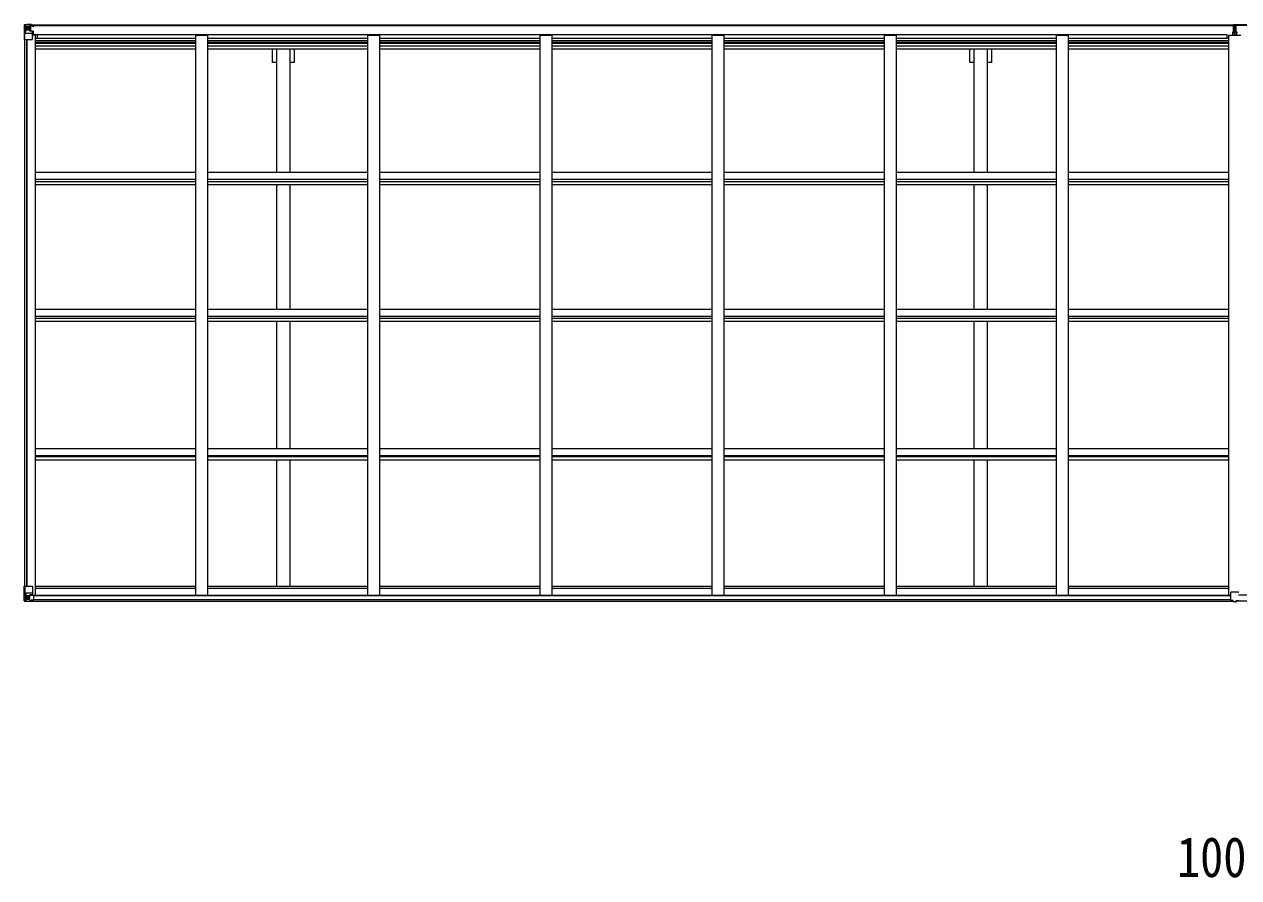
# Model space of a CAD drawing. Units: millimetres at full size; details may follow other scales. Extents: x -9783 to 9892, y -6828 to 6752.
# Drawn here: x -2522 to 2529, y 768 to 4319 of the extents above; entities that cross this region are included whole.
import ezdxf
from ezdxf.enums import TextEntityAlignment as Align

# ---------------------------------------------------------------- set-up
doc = ezdxf.new("R2010")
doc.units = ezdxf.units.MM
doc.header["$LTSCALE"] = 35
for name, color, linetype, lineweight in [('0-1_本体', 4, 'Continuous', 9), ('0-2_部品', 7, 'Continuous', 9), ('0-7_SHAPE', 3, 'Continuous', 9), ('0-A_寸法', 6, 'Continuous', 9)]:
    doc.layers.add(name, color=color, linetype=linetype, lineweight=lineweight)
doc.styles.add('ＭＳ ゴシック', font='')
doc.styles.get('ＭＳ ゴシック').set_extended_font_data('MS Gothic')

msp = doc.modelspace()

# ---------------------------------------------------------------- linework, layer by layer
at = {"layer": '0-1_本体'}
for p, q in [((-2498.01, 4316.31), (2505.99, 4316.31)), ((-2498.01, 4314.25), (2505.99, 4314.25)), ((7522.99, 4316.31), (2518.99, 4316.31)), ((7522.99, 4314.25), (2518.99, 4314.25)), ((-2519.51, 1980.45), (-2519.51, 4255.54)), ((-2510.51, 1980.45), (-2510.51, 4255.54)), ((-2509.81, 1980.45), (-2509.81, 4255.54)), ((-2487.51, 4274.62), (-2474.51, 4274.62)), ((-2474.51, 1944.1), (-2474.51, 4274.62)), ((-2474.51, 4260.97), (-1808.51, 4260.97)), ((-2474.51, 4251.61), (-1808.51, 4251.61)), ((-2474.51, 4244.53), (-1808.51, 4244.53)), ((-2467.01, 4276.05), (2479.99, 4276.05)), ((-2467.01, 4260.97), (-2467.01, 4276.05)), ((-1808.51, 4274.21), (-1758.51, 4274.21)), ((-1808.51, 1944.1), (-1808.51, 4274.21)), ((-1758.51, 1944.1), (-1758.51, 4274.21)), ((-1758.51, 4260.97), (-1092.51, 4260.97)), ((-1758.51, 4251.61), (-1092.51, 4251.61)), ((-1758.51, 4244.53), (-1092.51, 4244.53)), ((-1092.51, 4274.21), (-1042.51, 4274.21)), ((-1092.51, 1944.1), (-1092.51, 4274.21)), ((-1042.51, 1944.1), (-1042.51, 4274.21)), ((-1042.51, 4260.97), (-376.51, 4260.97)), ((-1042.51, 4251.61), (-376.51, 4251.61)), ((-1042.51, 4244.53), (-376.51, 4244.53)), ((-376.51, 4274.21), (-326.51, 4274.21)), ((-376.51, 1944.1), (-376.51, 4274.21)), ((-326.51, 1944.1), (-326.51, 4274.21)), ((-326.51, 4260.97), (339.49, 4260.97)), ((-326.51, 4251.61), (339.49, 4251.61)), ((-326.51, 4244.53), (339.49, 4244.53)), ((339.49, 4274.21), (389.49, 4274.21)), ((339.49, 1944.1), (339.49, 4274.21)), ((389.49, 1944.1), (389.49, 4274.21)), ((389.49, 4260.97), (1055.49, 4260.97)), ((389.49, 4251.61), (1055.49, 4251.61)), ((389.49, 4244.53), (1055.49, 4244.53)), ((1055.49, 4274.21), (1105.49, 4274.21)), ((1055.49, 1944.1), (1055.49, 4274.21)), ((1105.49, 1944.1), (1105.49, 4274.21)), ((1105.49, 4260.97), (1771.49, 4260.97)), ((1105.49, 4251.61), (1771.49, 4251.61)), ((1105.49, 4244.53), (1771.49, 4244.53)), ((1771.49, 4274.21), (1821.49, 4274.21)), ((1771.49, 1944.1), (1771.49, 4274.21)), ((1821.49, 1944.1), (1821.49, 4274.21)), ((1821.49, 4260.97), (2487.49, 4260.97)), ((1821.49, 4251.61), (2487.49, 4251.61)), ((1821.49, 4244.53), (2487.49, 4244.53)), ((2479.99, 4276.05), (2479.99, 4260.97)), ((2487.49, 4274.21), (2537.49, 4274.21)), ((2487.49, 1944.1), (2487.49, 4274.21)), ((-2474.51, 4240.75), (-1808.51, 4240.75)), ((-2474.51, 4229.4), (-1808.51, 4229.4)), ((-2474.51, 4216.58), (-1808.51, 4216.58)), ((-1758.51, 4240.75), (-1092.51, 4240.75)), ((-1758.51, 4229.4), (-1092.51, 4229.4)), ((-1758.51, 4216.58), (-1092.51, 4216.58)), ((-1471.01, 3704.17), (-1471.01, 4216.58)), ((-1416.01, 3704.17), (-1416.01, 4216.58)), ((-1398.31, 4160.31), (-1398.31, 4216.58)), ((-1042.51, 4240.75), (-376.51, 4240.75)), ((-1042.51, 4229.4), (-376.51, 4229.4)), ((-1042.51, 4216.58), (-376.51, 4216.58)), ((-326.51, 4240.75), (339.49, 4240.75)), ((-326.51, 4229.4), (339.49, 4229.4)), ((-326.51, 4216.58), (339.49, 4216.58)), ((389.49, 4240.75), (1055.49, 4240.75)), ((389.49, 4229.4), (1055.49, 4229.4)), ((389.49, 4216.58), (1055.49, 4216.58)), ((1105.49, 4240.75), (1771.49, 4240.75)), ((1105.49, 4229.4), (1771.49, 4229.4)), ((1105.49, 4216.58), (1771.49, 4216.58)), ((1411.29, 4160.31), (1411.29, 4216.58)), ((1428.99, 3704.17), (1428.99, 4216.58)), ((1483.99, 3704.17), (1483.99, 4216.58)), ((1501.69, 4160.31), (1501.69, 4216.58)), ((1821.49, 4240.75), (2487.49, 4240.75)), ((1821.49, 4229.4), (2487.49, 4229.4)), ((1821.49, 4216.58), (2487.49, 4216.58)), ((-1398.31, 4160.31), (-1416.01, 4160.31)), ((1428.99, 4160.31), (1411.29, 4160.31)), ((1501.69, 4160.31), (1483.99, 4160.31)), ((-2474.51, 3704.17), (-1808.51, 3704.17)), ((-1758.51, 3704.17), (-1092.51, 3704.17)), ((-1042.51, 3704.17), (-376.51, 3704.17)), ((-326.51, 3704.17), (339.49, 3704.17)), ((389.49, 3704.17), (1055.49, 3704.17)), ((1105.49, 3704.17), (1771.49, 3704.17)), ((1821.49, 3704.17), (2487.49, 3704.17)), ((-2474.51, 3675.17), (-1808.51, 3675.17)), ((-2474.51, 3665.2), (-1808.51, 3665.2)), ((-2474.51, 3652.36), (-1808.51, 3652.36)), ((-1758.51, 3675.17), (-1092.51, 3675.17)), ((-1758.51, 3665.2), (-1092.51, 3665.2)), ((-1758.51, 3652.36), (-1092.51, 3652.36)), ((-1471.01, 3133.22), (-1471.01, 3652.36)), ((-1416.01, 3133.22), (-1416.01, 3652.36)), ((-1042.51, 3675.17), (-376.51, 3675.17)), ((-1042.51, 3665.2), (-376.51, 3665.2)), ((-1042.51, 3652.36), (-376.51, 3652.36)), ((-326.51, 3675.17), (339.49, 3675.17)), ((-326.51, 3665.2), (339.49, 3665.2)), ((-326.51, 3652.36), (339.49, 3652.36)), ((389.49, 3675.17), (1055.49, 3675.17)), ((389.49, 3665.2), (1055.49, 3665.2)), ((389.49, 3652.36), (1055.49, 3652.36)), ((1105.49, 3675.17), (1771.49, 3675.17)), ((1105.49, 3665.2), (1771.49, 3665.2)), ((1105.49, 3652.36), (1771.49, 3652.36)), ((1428.99, 3133.22), (1428.99, 3652.36)), ((1483.99, 3133.22), (1483.99, 3652.36)), ((1821.49, 3675.17), (2487.49, 3675.17)), ((1821.49, 3665.2), (2487.49, 3665.2)), ((1821.49, 3652.36), (2487.49, 3652.36)), ((-2474.51, 3133.22), (-1808.51, 3133.22)), ((-1758.51, 3133.22), (-1092.51, 3133.22)), ((-1042.51, 3133.22), (-376.51, 3133.22)), ((-326.51, 3133.22), (339.49, 3133.22)), ((389.49, 3133.22), (1055.49, 3133.22)), ((1105.49, 3133.22), (1771.49, 3133.22)), ((1821.49, 3133.22), (2487.49, 3133.22)), ((-2474.51, 3103.78), (-1808.51, 3103.78)), ((-2474.51, 3096.62), (-1808.51, 3096.62)), ((-2474.51, 3083.66), (-1808.51, 3083.66)), ((-1758.51, 3103.78), (-1092.51, 3103.78)), ((-1758.51, 3096.62), (-1092.51, 3096.62)), ((-1758.51, 3083.66), (-1092.51, 3083.66)), ((-1471.01, 2553.99), (-1471.01, 3083.66)), ((-1416.01, 2553.99), (-1416.01, 3083.66)), ((-1042.51, 3103.78), (-376.51, 3103.78)), ((-1042.51, 3096.62), (-376.51, 3096.62)), ((-1042.51, 3083.66), (-376.51, 3083.66)), ((-326.51, 3103.78), (339.49, 3103.78)), ((-326.51, 3096.62), (339.49, 3096.62)), ((-326.51, 3083.66), (339.49, 3083.66)), ((389.49, 3103.78), (1055.49, 3103.78)), ((389.49, 3096.62), (1055.49, 3096.62)), ((389.49, 3083.66), (1055.49, 3083.66)), ((1105.49, 3103.78), (1771.49, 3103.78)), ((1105.49, 3096.62), (1771.49, 3096.62)), ((1105.49, 3083.66), (1771.49, 3083.66)), ((1428.99, 2553.99), (1428.99, 3083.66)), ((1483.99, 2553.99), (1483.99, 3083.66)), ((1821.49, 3103.78), (2487.49, 3103.78)), ((1821.49, 3096.62), (2487.49, 3096.62)), ((1821.49, 3083.66), (2487.49, 3083.66)), ((-2474.51, 2553.99), (-1808.51, 2553.99)), ((-1758.51, 2553.99), (-1092.51, 2553.99)), ((-1042.51, 2553.99), (-376.51, 2553.99)), ((-326.51, 2553.99), (339.49, 2553.99)), ((389.49, 2553.99), (1055.49, 2553.99)), ((1105.49, 2553.99), (1771.49, 2553.99)), ((1821.49, 2553.99), (2487.49, 2553.99)), ((-2474.51, 2524.18), (-1808.51, 2524.18)), ((-2474.51, 2520.39), (-1808.51, 2520.39)), ((-2474.51, 2507.37), (-1808.51, 2507.37)), ((-1758.51, 2524.18), (-1092.51, 2524.18)), ((-1758.51, 2520.39), (-1092.51, 2520.39)), ((-1758.51, 2507.37), (-1092.51, 2507.37)), ((-1471.01, 1981.32), (-1471.01, 2507.37)), ((-1416.01, 1981.32), (-1416.01, 2507.37)), ((-1042.51, 2524.18), (-376.51, 2524.18)), ((-1042.51, 2520.39), (-376.51, 2520.39)), ((-1042.51, 2507.37), (-376.51, 2507.37)), ((-326.51, 2524.18), (339.49, 2524.18)), ((-326.51, 2520.39), (339.49, 2520.39)), ((-326.51, 2507.37), (339.49, 2507.37)), ((389.49, 2524.18), (1055.49, 2524.18)), ((389.49, 2520.39), (1055.49, 2520.39)), ((389.49, 2507.37), (1055.49, 2507.37)), ((1105.49, 2524.18), (1771.49, 2524.18)), ((1105.49, 2520.39), (1771.49, 2520.39)), ((1105.49, 2507.37), (1771.49, 2507.37)), ((1428.99, 1981.32), (1428.99, 2507.37)), ((1483.99, 1981.32), (1483.99, 2507.37)), ((1821.49, 2524.18), (2487.49, 2524.18)), ((1821.49, 2520.39), (2487.49, 2520.39)), ((1821.49, 2507.37), (2487.49, 2507.37)), ((-2474.51, 1981.32), (-1808.51, 1981.32)), ((-2474.51, 1972.2), (-1808.51, 1972.2)), ((-1758.51, 1981.32), (-1092.51, 1981.32)), ((-1758.51, 1972.2), (-1092.51, 1972.2)), ((-1042.51, 1981.32), (-376.51, 1981.32)), ((-1042.51, 1972.2), (-376.51, 1972.2)), ((-326.51, 1981.32), (339.49, 1981.32)), ((-326.51, 1972.2), (339.49, 1972.2)), ((389.49, 1981.32), (1055.49, 1981.32)), ((389.49, 1972.2), (1055.49, 1972.2)), ((1105.49, 1981.32), (1771.49, 1981.32)), ((1105.49, 1972.2), (1771.49, 1972.2)), ((1821.49, 1981.32), (2487.49, 1981.32)), ((1821.49, 1972.2), (2487.49, 1972.2)), ((-2483.55, 1944.1), (2496.53, 1944.1)), ((-2483.01, 1941.74), (2495.99, 1941.74)), ((-2483.01, 1926.08), (2495.99, 1926.08)), ((7508.53, 1944.1), (2528.45, 1944.1)), ((-2493.01, 1918.65), (2505.99, 1918.65)), ((7517.99, 1918.65), (2518.99, 1918.65))]:
    msp.add_line(p, q, dxfattribs=at)
msp.add_lwpolyline([(-1471.01, 4160.31), (-1488.71, 4160.31), (-1488.71, 4216.58)], dxfattribs=at)
at = {"layer": '0-2_部品'}
for p, q in [((-2521.51, 4316.25), (-2521.51, 4316.21)), ((-2520.57, 4317.25), (-2520.57, 4317.25)), ((-2520.57, 4317.21), (-2520.57, 4317.25)), ((-2511.6, 4317.64), (-2519.52, 4317.17)), ((-2518.66, 4316.2), (-2518.66, 4316.13)), ((-2518.66, 4255.54), (-2518.66, 4316.13)), ((-2518.12, 4282.42), (-2513.98, 4294.51)), ((-2514.7, 4312.75), (-2517.43, 4316.42)), ((-2513.84, 4309.25), (-2511.51, 4309.3)), ((-2513.84, 4295.77), (-2513.84, 4309.25)), ((-2511.51, 4295.74), (-2513.84, 4295.77)), ((-2499.51, 4318.43), (-2511.51, 4317.65)), ((-2511.51, 4309.3), (-2499.51, 4309.3)), ((-2511.51, 4295.74), (-2499.51, 4295.74)), ((-2511.51, 4295.74), (-2511.51, 4295.74)), ((-2506.03, 4302.1), (-2506.03, 4301.14)), ((-2500.51, 4309.3), (-2499.51, 4309.3)), ((-2493.01, 4318.94), (-2499.51, 4318.54)), ((-2499.51, 4292.45), (-2499.51, 4318.54)), ((-2499.51, 4317.66), (-2493.01, 4318.06)), ((-2498.01, 4312.84), (-2499.51, 4312.84)), ((-2498.01, 4309.3), (-2499.51, 4309.3)), ((-2498.01, 4295.74), (-2499.51, 4295.74)), ((-2493.01, 4317.13), (-2498.01, 4317.04)), ((-2497.51, 4312.48), (-2498.01, 4312.48)), ((-2494.01, 4307.55), (-2498.01, 4307.55)), ((-2494.01, 4299.34), (-2498.01, 4299.34)), ((-2497.9, 4311.18), (-2494.01, 4311.18)), ((-2497.51, 4313.5), (-2497.51, 4311.55)), ((-2489.51, 4313.5), (-2497.51, 4313.5)), ((-2489.51, 4313.48), (-2497.51, 4313.48)), ((-2487.51, 4311.63), (-2497.51, 4311.55)), ((-2497.51, 4311.38), (-2497.51, 4311.55)), ((-2497.51, 4311.55), (-2497.51, 4311.55)), ((-2494.01, 4291.44), (-2494.01, 4311.41)), ((-2493.01, 4318.06), (-2493.01, 4318.94)), ((-2493.01, 4317.54), (-2493.01, 4318.06)), ((-2493.01, 4317.54), (-2493.01, 4317.13)), ((-2493.01, 4317.13), (-2493.01, 4316.31)), ((-2488.01, 4316.74), (-2488.01, 4316.31)), ((-2487.71, 4316.74), (-2488.01, 4316.74)), ((-2487.71, 4316.74), (-2486.02, 4316.31)), ((-2487.51, 4313.24), (-2482.51, 4313.24)), ((-2487.51, 4311.63), (-2487.51, 4313.24)), ((-2482.51, 4314.25), (-2482.51, 4313.24)), ((-2482.51, 4313.24), (-2481.51, 4313.24)), ((-2481.51, 4313.24), (-2481.51, 4314.25)), ((-2481.51, 4313.24), (-2481.51, 4311.68)), ((-2481.51, 4311.56), (-2481.51, 4311.68)), ((-2518.66, 4255.54), (-2488.51, 4255.54)), ((-2518.12, 4282.42), (-2511.51, 4282.21)), ((-2511.51, 4282.21), (-2487.51, 4282.21)), ((-2498.68, 4292.19), (-2488.33, 4290.53)), ((-2498.68, 4291.55), (-2498.68, 4292.19)), ((-2488.33, 4289.9), (-2498.68, 4291.55)), ((-2488.33, 4290.53), (-2488.33, 4289.9)), ((-2488.06, 4290.46), (-2484.01, 4290.42)), ((-2487.51, 4256.54), (-2487.51, 4289.64)), ((-2483.01, 4278.54), (-2487.51, 4278.54)), ((-2467.01, 4275.23), (-2487.51, 4275.23)), ((-2483.01, 4290.41), (-2484.01, 4290.42)), ((-2484.01, 4288.69), (-2483.01, 4288.69)), ((-2483.01, 4275.23), (-2483.01, 4290.41)), ((-2521.51, 1980.45), (-2488.51, 1980.45)), ((-2521.51, 1919.74), (-2521.51, 1980.45)), ((-2518.66, 1980.45), (-2518.66, 1919.86)), ((-2487.51, 1979.45), (-2487.51, 1946.35)), ((-2518.66, 1919.79), (-2518.66, 1919.86)), ((-2518.12, 1953.56), (-2511.51, 1953.78)), ((-2518.12, 1953.56), (-2513.98, 1941.48)), ((-2514.7, 1923.24), (-2517.43, 1919.57)), ((-2511.51, 1940.25), (-2513.84, 1940.22)), ((-2513.84, 1940.22), (-2513.84, 1926.74)), ((-2513.84, 1926.74), (-2511.51, 1926.68)), ((-2511.51, 1953.78), (-2487.51, 1953.78)), ((-2511.51, 1940.25), (-2511.51, 1940.25)), ((-2499.51, 1940.25), (-2511.51, 1940.25)), ((-2511.51, 1926.69), (-2499.51, 1926.69)), ((-2506.99, 1933.89), (-2506.99, 1934.85)), ((-2499.51, 1944.23), (-2493.01, 1944.23)), ((-2499.51, 1944.23), (-2499.51, 1917.45)), ((-2488.33, 1946.09), (-2498.68, 1944.44)), ((-2498.68, 1944.44), (-2498.68, 1944.23)), ((-2495.98, 1944.23), (-2488.33, 1945.46)), ((-2493.01, 1944.23), (-2484.01, 1944.2)), ((-2493.01, 1917.05), (-2493.01, 1922.99)), ((-2484.01, 1922.42), (-2493.01, 1922.37)), ((-2488.33, 1945.46), (-2488.33, 1946.09)), ((-2483.01, 1943.29), (-2483.01, 1923.14)), ((-2520.57, 1918.78), (-2520.57, 1918.73)), ((-2511.6, 1918.35), (-2519.52, 1918.82)), ((-2499.51, 1917.56), (-2511.51, 1918.34))]:
    msp.add_line(p, q, dxfattribs=at)
for points in [[(-2521.51, 4316.21), (-2521.51, 4255.54), (-2518.66, 4255.54)], [(-2520.57, 4317.25), (-2511.51, 4317.81), (-2499.51, 4318.54)], [(-2507.95, 4303.06), (-2508.91, 4303.06), (-2508.91, 4304.02), (-2507.95, 4304.02)], [(-2506.99, 4304.98), (-2506.99, 4305.94), (-2506.03, 4305.94), (-2506.03, 4304.98)], [(-2506.03, 4301.14), (-2506.99, 4301.14), (-2506.99, 4302.1)], [(-2505.07, 4304.02), (-2504.11, 4304.02), (-2504.11, 4303.06), (-2505.07, 4303.06)], [(-2493.01, 4317.54), (-2498.01, 4317.54), (-2498.01, 4292.08)], [(-2497.51, 4312.48), (-2489.51, 4312.48), (-2489.51, 4314.25)], [(-2482.51, 4311.51), (-2497.51, 4311.38), (-2497.51, 4311.38)], [(-2487.51, 4311.63), (-2487.51, 4311.62), (-2481.51, 4311.68)], [(-2484.01, 4290.42), (-2484.01, 4288.69), (-2487.51, 4288.67)], [(-2507.95, 1931.97), (-2508.91, 1931.97), (-2508.91, 1932.93), (-2507.95, 1932.93)], [(-2506.99, 1934.85), (-2506.03, 1934.85), (-2506.03, 1933.89)], [(-2506.03, 1931.01), (-2506.03, 1930.05), (-2506.99, 1930.05), (-2506.99, 1931.01)], [(-2505.07, 1932.93), (-2504.11, 1932.93), (-2504.11, 1931.97), (-2505.07, 1931.97)], [(-2483.01, 1923.14), (-2483.02, 1923.03), (-2493.01, 1922.99)], [(-2520.57, 1918.73), (-2511.51, 1918.18), (-2493.01, 1917.05)]]:
    msp.add_lwpolyline(points, dxfattribs=at)
for centre in [(-2506.51, 4303.54), (-2506.51, 1932.45)]:
    msp.add_circle(centre, 5.3, dxfattribs=at)
for centre, radius, start, end in [((-2520.51, 4316.26), 1, 93.50017, 180.00079), ((-2520.51, 4316.25), 0.999, 93.4424, 179.95083), ((-2520.51, 4316.21), 0.999, 93.4424, 179.95083), ((-2519.35, 4329.86), 12.7, 269.24466, 275.10311), ((-2517.38, 4316.25), 1.28, 131.17831, 182.45895), ((-2507.95, 4304.98), 0.96, 270, 0), ((-2507.95, 4302.1), 0.96, 0, 90), ((-2505.07, 4304.98), 0.96, 180, 270), ((-2505.07, 4302.1), 0.96, 90, 180), ((-2498.57, 4293.12), 0.937, 182.32209, 263.26766), ((-2497.51, 4314), 0.5, 179.99802, 269.99691), ((-2497.51, 4313.98), 0.5, 180.00109, 270.00109), ((-2497.51, 4311.05), 0.5, 90.52895, 180.04464), ((-2497.5, 4310.87), 0.513, 91.88028, 181.04707), ((-2482.37, 4319.2), 7.69, 268.96999, 276.43426), ((-2498.57, 4292.48), 0.937, 182.32209, 263.26766), ((-2488.51, 4256.54), 1, 270, 0), ((-2488.44, 4289.6), 0.937, 2.32209, 83.26766), ((-2488.44, 4288.97), 0.937, 2.32209, 83.26766), ((-2488.51, 1979.45), 1, 0, 90), ((-2520.51, 1919.78), 0.999, 180.04917, 266.5576), ((-2520.51, 1919.74), 0.999, 180.04917, 266.5576), ((-2520.51, 1919.73), 1, 179.99921, 266.49983), ((-2517.38, 1919.74), 1.28, 177.54105, 228.82169), ((-2507.95, 1933.89), 0.96, 270, 0), ((-2507.95, 1931.01), 0.96, 0, 90), ((-2505.07, 1933.89), 0.96, 180, 270), ((-2505.07, 1931.01), 0.96, 90, 180), ((-2498.57, 1943.5), 0.937, 96.73234, 129.06602), ((-2488.44, 1947.02), 0.937, 276.73234, 357.67791), ((-2488.44, 1946.39), 0.937, 276.73234, 357.67791), ((-2519.35, 1906.13), 12.7, 84.89689, 90.75534)]:
    msp.add_arc(centre, radius, start, end, dxfattribs=at)
for centre, major_axis, ratio, start_param, end_param in [((-2319.57, 4329.57), (201, 12.36), 0.060933, 3.1373463, 3.1378449), ((-2518.57, 4317.33), (2, 0.12), 0.060933, 3.1378449, 4.2119296), ((-2518.38, 4314.24), (-0.02, 3), 0.466854, 5.5234897, 6.1575023), ((-2516.71, 4309.16), (0.03, 5), 0.573921, 4.7320603, 5.5159136), ((-2515.24, 4295.79), (0, 3), 0.468246, 4.2703918, 4.7058971), ((-2593.26, 4309.3), (81.75, 0), 0.061163, 0, 0.0007725), ((-2517.4, 4284.77), (0.85, 2.32), 0.403757, 2.3087461, 3.2744049), ((-2517.4, 1951.22), (0.85, -2.32), 0.403757, 3.0087805, 3.9744392), ((-2518.38, 1921.75), (-0.02, -3), 0.466854, 0.125683, 0.7596956), ((-2516.71, 1926.82), (0.03, -5), 0.573921, 0.7672717, 1.551125), ((-2515.24, 1940.19), (0, -3), 0.468246, 1.5772882, 2.0127935), ((-2593.26, 1926.69), (81.75, 0), 0.061163, 6.2824128, 6.2831853), ((-2484.01, 1943.29), (1, -0.021), 0.906239, 0.0187047, 1.589501), ((-2484.01, 1923.13), (1, 0.012), 0.707053, 4.7036637, 6.124411), ((-2518.57, 1918.66), (2, -0.12), 0.060933, 2.0712557, 3.1453404), ((-2319.57, 1906.42), (201, -12.36), 0.060933, 3.1453404, 3.145839)]:
    msp.add_ellipse(centre, major_axis=major_axis, ratio=ratio, start_param=start_param, end_param=end_param, dxfattribs=at)
at = {"layer": '0-7_SHAPE'}
for p, q in [((2505.99, 4318.03), (2510.84, 4318.33)), ((2505.99, 4315.03), (2505.99, 4318.03)), ((2510.99, 4315.34), (2505.99, 4315.03)), ((2505.99, 4313.53), (2505.99, 4315.03)), ((2506.99, 4312.53), (2510.99, 4312.53)), ((2506.99, 4310.7), (2506.99, 4312.53)), ((2506.99, 4310.7), (2510.99, 4310.63)), ((2506.99, 4307.1), (2506.99, 4310.7)), ((2506.99, 4307.1), (2510.99, 4307.04)), ((2506.99, 4298.87), (2506.99, 4307.1)), ((2506.99, 4298.87), (2510.99, 4298.83)), ((2506.99, 4287), (2506.99, 4298.87)), ((2510.84, 4318.33), (2512.49, 4318.43)), ((2512.49, 4315.43), (2510.99, 4315.33)), ((2510.99, 4312.53), (2510.99, 4315.33)), ((2510.99, 4312.53), (2510.99, 4301.82)), ((2510.99, 4301.82), (2513.99, 4301.82)), ((2510.99, 4294.75), (2510.99, 4301.82)), ((2510.99, 4294.75), (2513.99, 4294.75)), ((2510.99, 4285.1), (2510.99, 4294.75)), ((2512.49, 4318.43), (2512.49, 4315.43)), ((2518.99, 4315.03), (2512.49, 4315.43)), ((2513.99, 4312.53), (2517.99, 4312.53)), ((2513.99, 4312.53), (2513.99, 4301.82)), ((2513.99, 4310.63), (2517.99, 4310.63)), ((2513.99, 4294.75), (2513.99, 4301.82)), ((2513.99, 4285.1), (2513.99, 4294.75)), ((2517.99, 4310.63), (2517.99, 4312.53)), ((2517.99, 4287), (2517.99, 4298.83)), ((2518.99, 4313.53), (2518.99, 4315.03)), ((2503.99, 4286.97), (2510.99, 4287.03)), ((2503.99, 4285.59), (2510.99, 4285.53)), ((2503.99, 4274.21), (2503.99, 4285.09)), ((2510.99, 4285.1), (2513.99, 4285.1)), ((2510.99, 4278.03), (2510.99, 4285.1)), ((2510.99, 4278.03), (2513.99, 4278.03)), ((2510.99, 4278.03), (2510.99, 4274.21)), ((2520.99, 4286.47), (2513.99, 4286.53)), ((2513.99, 4278.03), (2513.99, 4285.1)), ((2513.99, 4278.03), (2513.99, 4274.21)), ((2520.99, 4285.59), (2520.99, 4286.47)), ((2520.99, 4274.21), (2520.99, 4285.09)), ((2495.99, 1922.19), (2495.99, 1954.51)), ((2495.99, 1922.19), (2495.99, 1922.15)), ((2527.99, 1955.51), (2496.99, 1955.51)), ((2505.99, 1921.42), (2496.99, 1921.47)), ((2518.99, 1921.42), (2527.99, 1921.47))]:
    msp.add_line(p, q, dxfattribs=at)
for points in [[(2512.49, 4318.43), (2518.99, 4318.03), (2518.99, 4315.03)], [(2513.99, 4307.04), (2517.99, 4307.04), (2517.99, 4310.63)], [(2513.99, 4298.83), (2517.99, 4298.83), (2517.99, 4307.04)], [(2510.99, 4286.53), (2503.99, 4286.47), (2503.99, 4286.97)], [(2510.99, 4285.03), (2503.99, 4285.09), (2503.99, 4285.59), (2503.99, 4286.47)], [(2513.99, 4287.03), (2520.99, 4286.97), (2520.99, 4286.47)], [(2513.99, 4285.53), (2520.99, 4285.59), (2520.99, 4285.09), (2513.99, 4285.03)], [(2512.49, 1915.99), (2505.99, 1916.39), (2505.99, 1921.42)], [(2512.49, 1915.99), (2518.99, 1916.39), (2518.99, 1921.42)]]:
    msp.add_lwpolyline(points, dxfattribs=at)
for centre, start, end in [((2506.99, 4313.53), 180, 270), ((2517.99, 4313.53), 270, 0), ((2496.99, 1954.51), 90, 180), ((2527.99, 1954.51), 0, 90)]:
    msp.add_arc(centre, 1, start, end, dxfattribs=at)
for centre, major_axis, ratio, start_param, end_param in [((2511.02, 4315.33), (0.18, -2.99), 0.008711, 3.1415927, 4.7113235), ((2339.12, 4304.82), (171.87, 10.52), 0.017422, 6.2821194, 6.2831848), ((2496.99, 1922.18), (1, -0.012), 0.707053, 3.2044821, 4.7211143), ((2527.99, 1922.18), (-1, -0.012), 0.707053, 1.562071, 3.0787032)]:
    msp.add_ellipse(centre, major_axis=major_axis, ratio=ratio, start_param=start_param, end_param=end_param, dxfattribs=at)

# ---------------------------------------------------------------- texts
at = {"layer": '0-A_寸法', "color": 7, "style": 'ＭＳ ゴシック', "width": 0.85}
msp.add_text('10064', height=166.8, dxfattribs=at).set_placement((2271.87, 720.62), align=Align.BOTTOM_LEFT)

doc.saveas('drawing.dxf')
